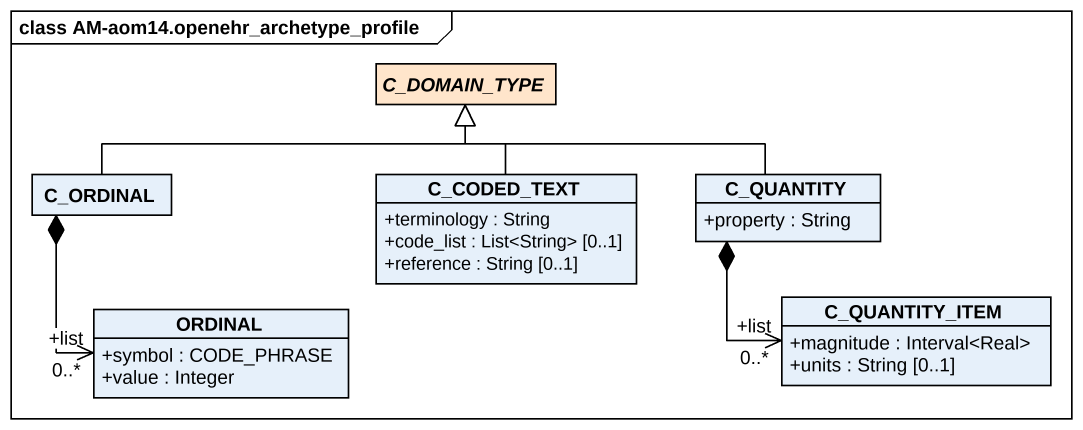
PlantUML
@startuml
mainframe class AM-aom14.openehr_archetype_profile
hide circle
hide empty members
skinparam classAttributeIconSize 0
abstract class C_DOMAIN_TYPE #FFE5CB
class C_ORDINAL
class C_CODED_TEXT {
  +terminology : String
  +code_list : List<String> [0..1]
  +reference : String [0..1]
}
class C_QUANTITY {
  +property : String
}
class ORDINAL {
  +symbol : CODE_PHRASE
  +value : Integer
}
class C_QUANTITY_ITEM {
  +magnitude : Interval<Real>
  +units : String [0..1]
}
C_ORDINAL -right-|> C_DOMAIN_TYPE
C_ORDINAL *--> "+list\n0..*" ORDINAL
C_CODED_TEXT -up-|> C_DOMAIN_TYPE
C_QUANTITY -left-|> C_DOMAIN_TYPE
C_QUANTITY *--> "+list\n0..*" C_QUANTITY_ITEM
@enduml
